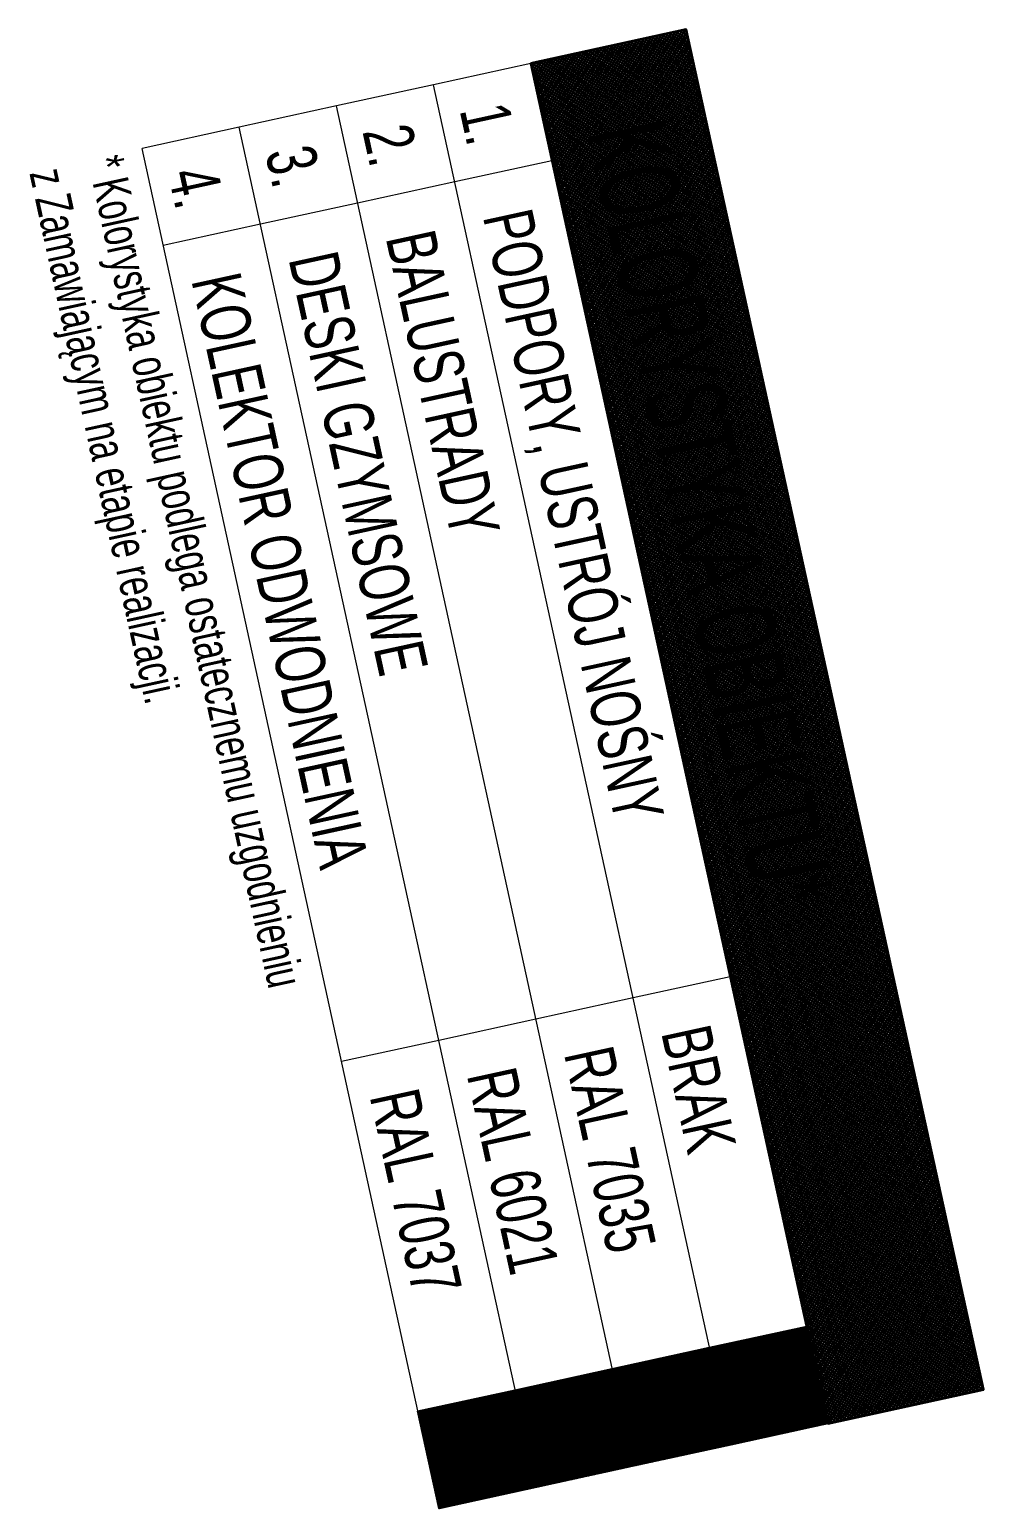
# Model space of a CAD drawing. Header units: metres. Extents: x 8416582 to 8417409, y 5771873 to 5772737.
# Drawn here: x 8416862.8 to 8416872.39, y 5772235.98 to 5772250.86 of the extents above; entities that cross this region are included whole.
import ezdxf
from ezdxf.enums import TextEntityAlignment as Align

# ---------------------------------------------------------------- set-up
doc = ezdxf.new("R2010")
doc.units = ezdxf.units.M
for name, color, linetype, lineweight in [('AII_M_kreskowanie', 8, 'Continuous', 0), ('AII_M_legenda', 1, 'Continuous', 25), ('AII_M_nawierzchnia', 9, 'Continuous', 18), ('AII_M_tabele', 1, 'Continuous', 25)]:
    doc.layers.add(name, color=color, linetype=linetype, lineweight=lineweight)
doc.styles.add('CDMSTYLE', font='CDMSIMPL.shx', dxfattribs={"width": 0.7, "bigfont": 'CDMBIGPL.shx'})

# ---------------------------------------------------------------- blocks, each defined once
blk = doc.blocks.new('*U278')
at = {"layer": 'AII_M_legenda', "linetype": 'Continuous', "lineweight": 25}
h = blk.add_hatch(dxfattribs=at)
h.set_pattern_fill('ANSI37', color=254, scale=0.04, angle=-2.544443745170813e-14)
h.set_pattern_definition([(44.99999999999996, (-266.6682663336396, -46.22292882476289), (-0.08980256121069148, 0.08980256121069159), []), (135, (-266.6682663336396, -46.22292882476289), (-0.08980256121069159, -0.08980256121069148), [])])
h.paths.add_polyline_path([(0, 0), (69.99999998509884, -2.507406931657058e-08), (69.99999996647239, 8.000000001002963), (1.862645149230957e-08, 8.00000000745058)])
at = {"layer": 'AII_M_legenda', "color": 2, "linetype": 'Continuous', "lineweight": 35}
blk.add_lwpolyline([(0, 0), (69.99999998509884, -2.507406931657058e-08), (69.99999996647239, 8.000000001002963), (1.862645149230957e-08, 8.00000000745058)], close=True, dxfattribs=at)
at = {"lineweight": 25, "style": 'CDMSTYLE', "width": 0.7, "flags": 9}
for tag, p in [('OBIEKT', (-17.50000002614792, 2.249999995545839)), ('ELEMENT', (-2.500000103559045, 2.249999995545836))]:
    blk.add_attdef(tag, text='', height=2.5, dxfattribs=at).set_placement(p, align=Align.MIDDLE_RIGHT)
at = {"layer": 'AII_M_legenda', "color": 3, "linetype": 'Continuous', "lineweight": -2, "style": 'CDMSTYLE', "width": 0.6}
blk.add_attdef('NAGŁÓWEK', text='', height=4, rotation=359.9999997331958, dxfattribs=at).set_placement((4.000000022351742, 3.999999985098839), align=Align.MIDDLE_LEFT)
blk = doc.blocks.new('*U279')
at = {"layer": 'AII_M_kreskowanie', "lineweight": 13}
h = blk.add_hatch(dxfattribs=at)
h.set_pattern_fill('ANSI31', color=0, scale=0.01)
h.set_pattern_definition([(45, (-10.99999999254942, 4.454151447674803e-08), (-0.02245064030267288, 0.02245064030267288), [])])
h.paths.add_polyline_path([(65.00000007657091, -2.949053180217335e-07), (70.00000004134263, -2.459096517526405e-07), (70.00000004134263, -5.000000317176075), (65.00000007657091, -5.000000366171741)])
at = {"layer": 'AII_M_legenda', "color": 1, "linetype": 'Continuous', "lineweight": 18, "ltscale": 0.4}
for p, q in [((-1.676380635348696e-08, 1.769512891354584e-08), (4.134262478340101e-08, -5.000000019557774)), ((70.0000000204891, -3.171760747419499e-07), (1.862645138822616e-09, -9.313225787637297e-10)), ((4.999999890103936, -1.95577740710733e-08), (4.999999873704561, -5.000000038184226)), ((46.99999999529183, -2.14730591153523e-07), (47.00000004134263, -5.000000214730591)), ((65.00000007657091, -2.949053180217335e-07), (65.00000004134263, -5.000000294905318)), ((70.00000002271618, -5.000000317176075), (70.0000000204891, -3.171760747378016e-07)), ((70.00000004134263, -5.000000317176075), (4.134262478340101e-08, -5.000000000931323))]:
    blk.add_line(p, q, dxfattribs=at)
at = {"layer": 'Defpoints', "lineweight": 25, "elevation": 3.465545921379108e-10}
blk.add_lwpolyline([(65.00000007657091, -2.949053180217335e-07), (70.00000004134263, -2.459096517526405e-07), (70.00000004134263, -5.000000317176075), (65.00000007657091, -5.000000366171741)], close=True, dxfattribs=at)
at = {"lineweight": 25, "style": 'CDMSTYLE', "width": 0.7, "flags": 9}
for tag, p in [('OBIEKT', (-17.49999998480529, -2.750000005385483)), ('ELEMENT', (-2.50000006221642, -2.750000005385487))]:
    blk.add_attdef(tag, text='', height=2.5, dxfattribs=at).set_placement(p, align=Align.MIDDLE_RIGHT)
at = {"layer": 'AII_M_legenda', "color": 1, "lineweight": 25, "style": 'CDMSTYLE', "width": 0.7, "flags": 8}
for tag, p in [('KLASA', (49.00000001831724, -2.749999978660576)), ('NAZWA', (6.999999865227183, -2.750000032110394))]:
    blk.add_attdef(tag, text='', height=2.5, dxfattribs=at).set_placement(p, align=Align.MIDDLE_LEFT)
blk.add_attdef('NR', text='', height=2.5, dxfattribs=at).set_placement((2.499999937783604, -2.750000005385476), align=Align.MIDDLE_CENTER)
blk = doc.blocks.new('*U277')
at = {"layer": 'AII_M_kreskowanie', "lineweight": 13}
h = blk.add_hatch(dxfattribs=at)
h.set_pattern_fill('ANSI31', color=0, scale=0.01)
h.set_pattern_definition([(45, (-10.99999999254942, 4.454151358856961e-08), (-0.02245064030267288, 0.02245064030267288), [])])
h.paths.add_polyline_path([(65.00000007657091, -2.949053189099119e-07), (70.00000004134263, -2.459096526408189e-07), (70.00000004134263, -5.000000317176076), (65.00000007657091, -5.000000366171742)])
at = {"layer": 'AII_M_legenda', "color": 1, "linetype": 'Continuous', "lineweight": 18, "ltscale": 0.4}
for p, q in [((-1.676380635348696e-08, 1.769512891354584e-08), (4.134262478340101e-08, -5.000000019557774)), ((70.0000000204891, -3.171760756301283e-07), (1.862645138822616e-09, -9.313225787637297e-10)), ((4.999999890103936, -1.95577740710733e-08), (4.999999873704561, -5.000000038184226)), ((46.99999999529183, -2.147305929298798e-07), (47.00000004134263, -5.000000214730592)), ((65.00000007657091, -2.949053189099119e-07), (65.00000004134263, -5.000000294905319)), ((70.00000002271618, -5.000000317176076), (70.0000000204891, -3.1717607562598e-07)), ((70.00000004134263, -5.000000317176076), (4.134262478340101e-08, -5.000000000931323))]:
    blk.add_line(p, q, dxfattribs=at)
at = {"layer": 'Defpoints', "lineweight": 25, "elevation": 3.465545921379108e-10}
blk.add_lwpolyline([(65.00000007657091, -2.949053189099119e-07), (70.00000004134263, -2.459096526408189e-07), (70.00000004134263, -5.000000317176076), (65.00000007657091, -5.000000366171742)], close=True, dxfattribs=at)
at = {"lineweight": 25, "style": 'CDMSTYLE', "width": 0.7, "flags": 9}
for tag, p in [('OBIEKT', (-17.49999998480529, -2.750000005385483)), ('ELEMENT', (-2.50000006221642, -2.750000005385487))]:
    blk.add_attdef(tag, text='', height=2.5, dxfattribs=at).set_placement(p, align=Align.MIDDLE_RIGHT)
at = {"layer": 'AII_M_legenda', "color": 1, "lineweight": 25, "style": 'CDMSTYLE', "width": 0.7, "flags": 8}
for tag, p in [('KLASA', (49.00000001831724, -2.749999978660578)), ('NAZWA', (6.999999865227183, -2.750000032110394))]:
    blk.add_attdef(tag, text='', height=2.5, dxfattribs=at).set_placement(p, align=Align.MIDDLE_LEFT)
blk.add_attdef('NR', text='', height=2.5, dxfattribs=at).set_placement((2.499999937783604, -2.750000005385476), align=Align.MIDDLE_CENTER)

msp = doc.modelspace()

# ---------------------------------------------------------------- block references
at = {"layer": 'AII_M_nawierzchnia', "color": 252, "linetype": 'Continuous'}
ref = msp.add_blockref('*U277', (8416865.887907976, 5772250.088588586), dxfattribs=dict(at, xscale=0.2, yscale=0.2, zscale=0.2, rotation=282.3200789319986))
ref.add_attrib('NR', '3.', dxfattribs={"layer": 'AII_M_legenda', "color": 1, "lineweight": 25, "height": 0.5, "rotation": 282.3200789447779, "style": 'CDMSTYLE', "width": 0.7000000000000001}).set_placement((8416865.457260387, 5772249.482748143), align=Align.MIDDLE_CENTER)
ref.add_attrib('NAZWA', 'DESKI GZYMSOWE', dxfattribs={"layer": 'AII_M_legenda', "color": 1, "lineweight": 25, "height": 0.5, "rotation": 282.3200789447779, "style": 'CDMSTYLE', "width": 0.7000000000000001}).set_placement((8416865.649295874, 5772248.603474383), align=Align.MIDDLE_LEFT)
ref.add_attrib('KLASA', 'RAL 6021', dxfattribs={"layer": 'AII_M_legenda', "color": 1, "lineweight": 25, "height": 0.5, "rotation": 282.3200789447779, "style": 'CDMSTYLE', "width": 0.7000000000000001}).set_placement((8416867.441627178, 5772240.396919138), align=Align.MIDDLE_LEFT)
at = {"layer": 'AII_M_nawierzchnia', "color": 8, "linetype": 'Continuous'}
ref = msp.add_blockref('*U277', (8416864.910937121, 5772249.875215819), dxfattribs=dict(at, xscale=0.2, yscale=0.2, zscale=0.2, rotation=282.3200789319986))
ref.add_attrib('NR', '4.', dxfattribs={"layer": 'AII_M_legenda', "color": 1, "lineweight": 25, "height": 0.5, "rotation": 282.3200789447779, "style": 'CDMSTYLE', "width": 0.7000000000000001}).set_placement((8416864.48028953, 5772249.269375376), align=Align.MIDDLE_CENTER)
ref.add_attrib('NAZWA', 'KOLEKTOR ODWODNIENIA', dxfattribs={"layer": 'AII_M_legenda', "color": 1, "lineweight": 25, "height": 0.5, "rotation": 282.3200789447779, "style": 'CDMSTYLE', "width": 0.7000000000000001}).set_placement((8416864.672325017, 5772248.390101616), align=Align.MIDDLE_LEFT)
ref.add_attrib('KLASA', 'RAL 7037', dxfattribs={"layer": 'AII_M_legenda', "color": 1, "lineweight": 25, "height": 0.5, "rotation": 282.3200789447779, "style": 'CDMSTYLE', "width": 0.7000000000000001}).set_placement((8416866.464656323, 5772240.183546371), align=Align.MIDDLE_LEFT)
at = {"layer": 'AII_M_tabele', "xscale": 0.2, "yscale": 0.2, "zscale": 0.2, "rotation": 282.3200789319986}
msp.add_blockref('*U278', (8416867.841849688, 5772250.515334152), dxfattribs=at).add_auto_attribs({'NAGŁÓWEK': 'KOLORYSTYKA OBIEKTU*'})
at = {"layer": 'AII_M_tabele', "color": 7, "lineweight": 25, "true_color": 0xffffff}
ref = msp.add_blockref('*U279', (8416867.841849688, 5772250.515334152), dxfattribs=dict(at, xscale=0.2, yscale=0.2, zscale=0.2, rotation=282.3200789319986))
ref.add_attrib('NR', '1.', dxfattribs={"layer": 'AII_M_legenda', "color": 1, "lineweight": 25, "height": 0.5, "rotation": 282.3200789447779, "style": 'CDMSTYLE', "width": 0.7000000000000001}).set_placement((8416867.4112021, 5772249.909493709), align=Align.MIDDLE_CENTER)
ref.add_attrib('NAZWA', 'PODPORY, USTRÓJ NOŚNY', dxfattribs={"layer": 'AII_M_legenda', "color": 1, "lineweight": 25, "height": 0.5, "rotation": 282.3200789447779, "style": 'CDMSTYLE', "width": 0.7000000000000001}).set_placement((8416867.603237586, 5772249.030219949), align=Align.MIDDLE_LEFT)
ref.add_attrib('KLASA', 'BRAK', dxfattribs={"layer": 'AII_M_legenda', "color": 1, "lineweight": 25, "height": 0.5, "rotation": 282.3200789447779, "style": 'CDMSTYLE', "width": 0.7000000000000001}).set_placement((8416869.39556889, 5772240.823664702), align=Align.MIDDLE_LEFT)
at = {"layer": 'AII_M_tabele', "color": 9, "lineweight": 25}
ref = msp.add_blockref('*U277', (8416866.86487883, 5772250.301961374), dxfattribs=dict(at, xscale=0.2, yscale=0.2, zscale=0.2, rotation=282.3200789319986))
ref.add_attrib('NR', '2.', dxfattribs={"layer": 'AII_M_legenda', "color": 1, "lineweight": 25, "height": 0.5, "rotation": 282.3200789447779, "style": 'CDMSTYLE', "width": 0.7000000000000001}).set_placement((8416866.434231238, 5772249.696120931), align=Align.MIDDLE_CENTER)
ref.add_attrib('NAZWA', 'BALUSTRADY', dxfattribs={"layer": 'AII_M_legenda', "color": 1, "lineweight": 25, "height": 0.5, "rotation": 282.3200789447779, "style": 'CDMSTYLE', "width": 0.7000000000000001}).set_placement((8416866.626266725, 5772248.81684717), align=Align.MIDDLE_LEFT)
ref.add_attrib('KLASA', 'RAL 7035', dxfattribs={"layer": 'AII_M_legenda', "color": 1, "lineweight": 25, "height": 0.5, "rotation": 282.3200789447779, "style": 'CDMSTYLE', "width": 0.7000000000000001}).set_placement((8416868.41859803, 5772240.610291924), align=Align.MIDDLE_LEFT)

# ---------------------------------------------------------------- texts
at = {"layer": 'AII_M_tabele', "color": 9, "lineweight": 25, "ltscale": 0.5, "insert": (8416863.738572093, 5772249.619168467), "char_height": 0.36, "attachment_point": 1, "rotation": 282.3200789319986, "style": 'CDMSTYLE'}
msp.add_mtext_dynamic_manual_height_columns('\\pxi-1,l1;* Kolorystyka obiektu podlega ostatecznemu uzgodnieniu ^Jz Zamawiającym na etapie realizacji. ', width=14.79239057410395, gutter_width=1.25, heights=[3.356736969293567], dxfattribs=at)

doc.saveas('drawing.dxf')
